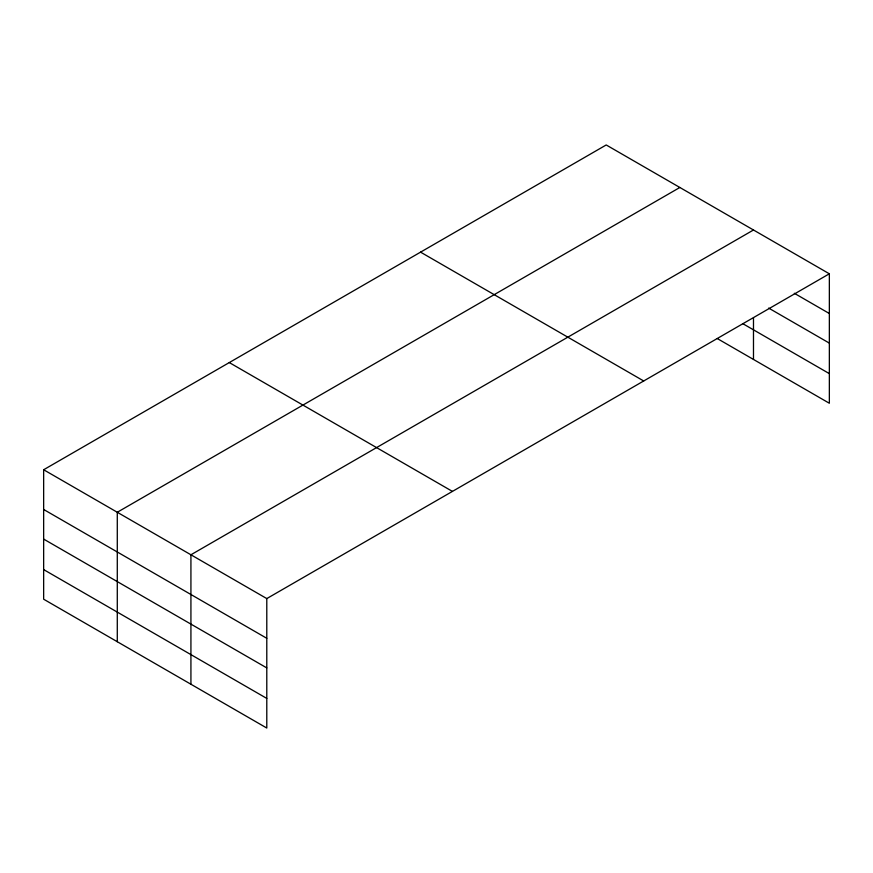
<?xml version="1.0" encoding="UTF-8"?>
<svg xmlns="http://www.w3.org/2000/svg" width="873" height="873" viewBox="0 0 873 873"><rect width="100%" height="100%" fill="white"/><g stroke="black" fill="none" stroke-linecap="round" stroke-linejoin="round"><path stroke-width="1.31" d="M43.65 469.75L266.789 598.583L266.789 728.038L43.65 599.205L43.65 469.75L606.211 144.962L829.35 273.795L829.35 403.25L717.246 338.528M679.849 187.477L117.288 512.265L117.288 641.72M753.486 229.992L190.925 554.781L190.925 684.236M266.789 598.583L829.35 273.795M794.332 293.295L829.35 313.516M768.655 308.082L829.35 343.122M742.967 323.763L829.35 373.633M420.568 252.144L643.707 380.977M229.293 362.568L452.432 491.401M43.65 509.472L266.789 638.305M43.65 539.088L266.789 667.91M43.65 569.589L266.789 698.422M753.486 317.892L753.486 359.447"/></g></svg>
